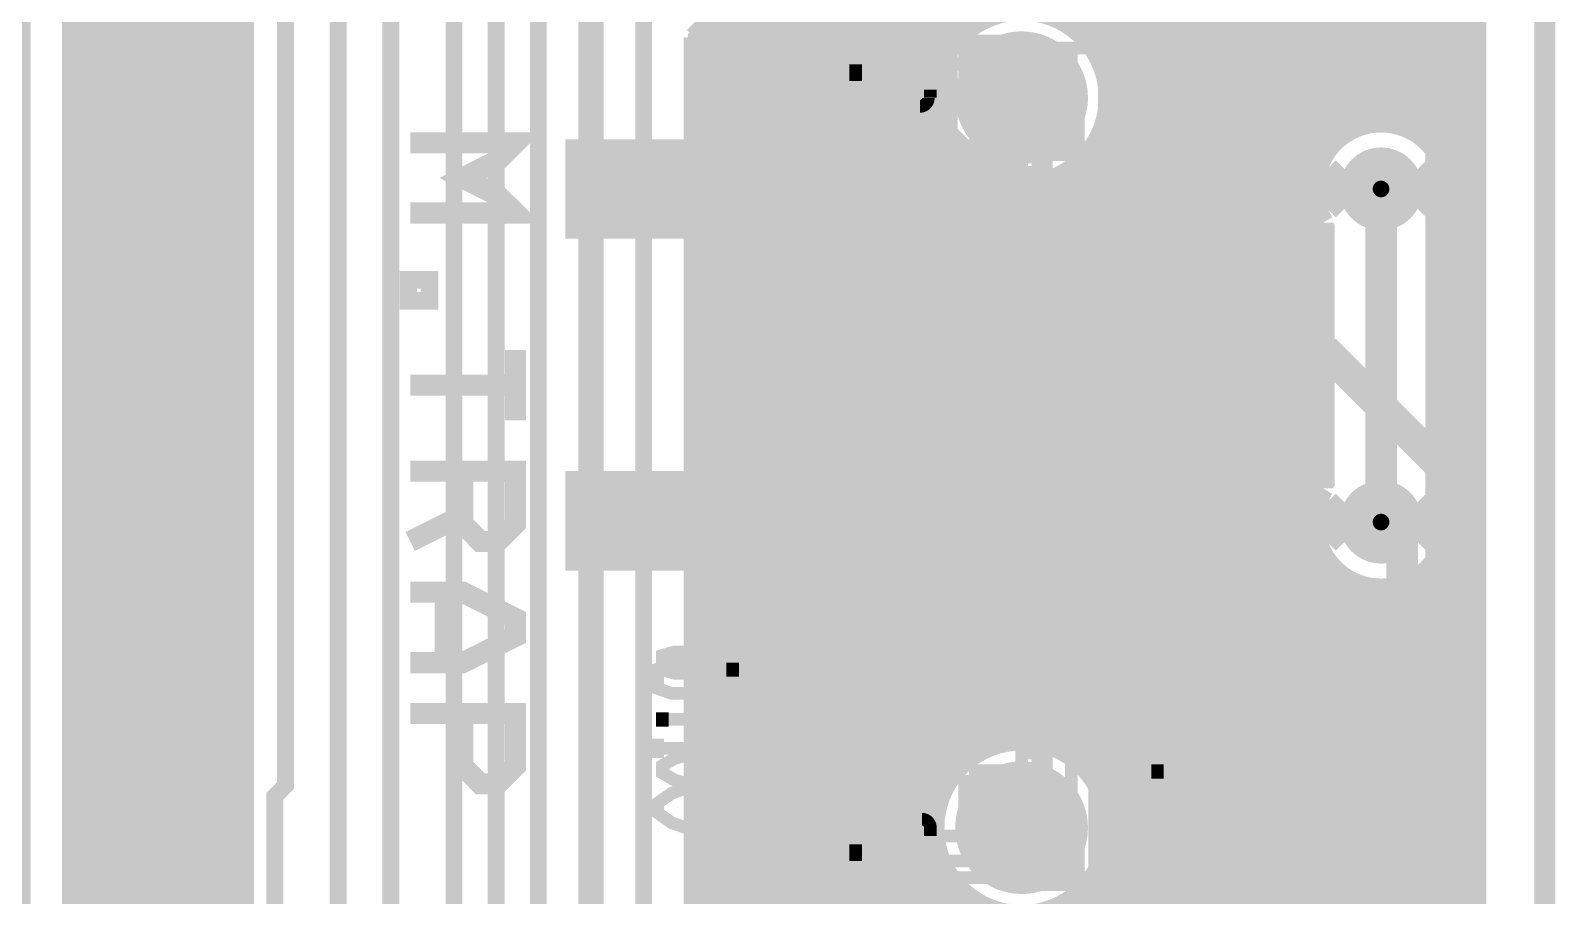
# Model space of a CAD drawing. Extents: x -10 to 131, y -93 to 209.
# Drawn here: x 112.24 to 130.63, y 109.42 to 119.84 of the extents above; entities that cross this region are included whole.
import ezdxf

# ---------------------------------------------------------------- set-up
doc = ezdxf.new("R2010")
doc.units = 0
doc.header["$MEASUREMENT"] = 0
doc.layers.get('0').update_dxf_attribs({"linetype": 'CONTINUOUS'})
for name, color, linetype in [('22-303-0_ASB', 7, 'CONTINUOUS'), ('22-303-0_AST', 7, 'CONTINUOUS'), ('22-303-0_BOT', 2, 'CONTINUOUS'), ('22-303-0_DRD', 6, 'CONTINUOUS'), ('22-303-0_DRL', 1, 'CONTINUOUS'), ('22-303-0_GND', 3, 'CONTINUOUS'), ('22-303-0_IN1', 10, 'CONTINUOUS'), ('22-303-0_SMT', 9, 'CONTINUOUS'), ('22-303-0_SPT', 11, 'CONTINUOUS'), ('22-303-0_SST', 8, 'CONTINUOUS'), ('22-303-0_TOP', 15, 'CONTINUOUS'), ('THRUHOLE_NPT', 7, 'CONTINUOUS'), ('THRUHOLE_TAP', 2, 'CONTINUOUS')]:
    doc.layers.add(name, color=color, linetype=linetype)

# ---------------------------------------------------------------- blocks, each defined once
blk = doc.blocks.new('ROUND_28')
at = {"const_width": 0.54991}
blk.add_lwpolyline([(-0.274954, 0, 1), (0.274954, 0, 1)], format="xyb", close=True, dxfattribs=at)
blk = doc.blocks.new('ROUND_70')
at = {"const_width": 0.29972}
blk.add_lwpolyline([(-0.14986, 0, 1), (0.14986, 0, 1)], format="xyb", close=True, dxfattribs=at)
blk = doc.blocks.new('ROUND_116')
at = {"const_width": 0.10033}
blk.add_lwpolyline([(-0.050164, 0, 1), (0.050164, 0, 1)], format="xyb", close=True, dxfattribs=at)
blk = doc.blocks.new('ROUND_85')
at = {"const_width": 0.8001}
blk.add_lwpolyline([(-0.40005, 0, 1), (0.40005, 0, 1)], format="xyb", close=True, dxfattribs=at)
blk = doc.blocks.new('ROUND_98')
at = {"const_width": 0.50038}
blk.add_lwpolyline([(-0.25019, 0, 1), (0.25019, 0, 1)], format="xyb", close=True, dxfattribs=at)
blk = doc.blocks.new('RECTANGLE_29')
blk.add_solid([(2.74955, 0.59944), (2.74955, -0.59944), (-2.74955, 0.59944), (-2.74955, -0.59944)])
blk = doc.blocks.new('ROUND_108')
at = {"const_width": 0.10033}
blk.add_lwpolyline([(-0.050164, 0, 1), (0.050164, 0, 1)], format="xyb", close=True, dxfattribs=at)

msp = doc.modelspace()

# ---------------------------------------------------------------- linework, layer by layer
at = {"layer": '22-303-0_ASB', "const_width": 0.254}
msp.add_lwpolyline([(111.00054, 208.99374), (111.00054, 198.99376), (116.0018, 198.99376), (116.0018, 208.99374), (130.50012, 208.99374), (130.50012, -31.00578), (-9.4996, -31.00578), (-9.4996, 208.99374), (111.00054, 208.99374)], dxfattribs=at)
at = {"layer": '22-303-0_AST'}
for points, const_width in [([(111.00054, 208.99374), (111.00054, 198.99376), (116.0018, 198.99376), (116.0018, 208.99374), (130.50012, 208.99374), (130.50012, -31.00578), (-9.4996, -31.00578), (-9.4996, 208.99374), (111.00054, 208.99374)], 0.254), ([(122.18924, 109.83468), (122.18924, 109.63402), (121.19102, 109.63402), (121.19102, 119.634), (122.18924, 119.634)], 0.1524), ([(122.48896, 110.1344), (124.19076, 110.1344), (124.38888, 110.1344), (124.38888, 111.13516), (124.19076, 111.13516), (124.19076, 110.1344), (124.49048, 109.83468), (124.49048, 111.98352), (124.7902, 111.98352), (124.7902, 113.88598), (124.49048, 113.88598), (124.19076, 113.58372), (124.19076, 116.28374), (124.19076, 116.5352), (124.19076, 117.3353), (124.19076, 117.58422), (124.19076, 118.1354), (124.19076, 119.13362), (124.49048, 119.43588), (122.48896, 119.43588), (122.48896, 119.634), (122.18924, 119.634), (122.18924, 119.43588)], 0.1524), ([(124.7902, 119.634), (125.18898, 119.634), (125.18898, 118.1354), (124.7902, 118.1354), (124.7902, 119.634), (122.48896, 119.634)], 0.1524), ([(122.18924, 119.23522), (122.18924, 119.43588)], 0.1524), ([(124.49048, 113.88598), (124.49048, 115.98402), (124.7902, 115.98402), (124.7902, 117.88394), (124.49048, 117.88394), (124.49048, 119.43588)], 0.1524), ([(122.48896, 119.13362), (124.19076, 119.13362), (124.38888, 119.13362), (124.38888, 118.1354), (124.19076, 118.1354)], 0.1524), ([(123.09094, 119.13362), (123.09094, 119.03456)], 0.1524), ([(122.98934, 118.9355), (122.48896, 118.9355)], 0.1524), ([(116.81968, 117.64518), (118.08968, 117.64518), (117.87632, 117.856), (117.45468, 118.06682), (117.87632, 118.28018), (118.08968, 118.491), (116.81968, 118.491)], 0.254), ([(121.19102, 117.63502), (119.1895, 117.63502), (119.1895, 117.93474), (119.1895, 118.23446), (121.19102, 118.23446)], 0.1524), ([(125.18898, 111.13516), (125.18898, 118.1354)], 0.1524), ([(124.49048, 117.88394), (124.19076, 117.58422)], 0.1524), ([(124.7902, 117.63502), (124.64034, 117.63502), (124.34062, 117.3353)], 0.1524), ([(124.19076, 117.3353), (124.34062, 117.3353), (124.7902, 117.3353)], 0.1524), ([(116.81968, 116.81968), (116.81968, 116.60632), (117.0305, 116.60632), (117.0305, 116.81968), (116.81968, 116.81968)], 0.254), ([(124.19076, 116.5352), (124.34062, 116.5352), (124.7902, 116.5352)], 0.1524), ([(124.34062, 116.5352), (124.64034, 116.23548), (124.7902, 116.23548)], 0.1524), ([(124.19076, 116.28374), (124.49048, 115.98402)], 0.1524), ([(125.18898, 115.63604), (127.1905, 115.63604), (127.1905, 115.93576), (127.1905, 116.23548), (125.18898, 116.23548)], 0.1524), ([(118.08968, 115.14582), (118.08968, 115.99418)], 0.254), ([(116.81968, 115.57), (118.08968, 115.57)], 0.254), ([(117.45468, 114.53368), (117.45468, 113.89868), (117.6655, 113.68532), (117.87632, 113.68532), (118.08968, 113.89868), (118.08968, 114.53368), (116.81968, 114.53368)], 0.254), ([(121.19102, 113.63452), (119.1895, 113.63452), (119.1895, 113.93424), (119.1895, 114.23396), (121.19102, 114.23396)], 0.1524), ([(117.45468, 114.00282), (116.81968, 113.68532)], 0.254), ([(124.7902, 113.63452), (124.64034, 113.63452), (124.34062, 113.3348), (124.19076, 113.3348), (124.19076, 113.58372)], 0.1524), ([(124.7902, 112.23498), (124.64034, 112.23498), (124.34062, 112.5347), (124.19076, 112.5347), (124.19076, 113.3348)], 0.1524), ([(124.7902, 113.3348), (124.34062, 113.3348)], 0.1524), ([(116.81968, 112.22482), (117.45468, 112.22482), (118.08968, 112.54232), (118.08968, 112.75568), (117.45468, 113.07318), (116.81968, 113.07318)], 0.254), ([(117.24132, 112.22482), (117.24132, 113.07318)], 0.254), ([(124.49048, 111.98352), (124.19076, 112.28578), (124.19076, 112.5347)], 0.1524), ([(124.34062, 112.5347), (124.7902, 112.5347)], 0.1524), ([(124.19076, 112.28578), (124.19076, 111.13516)], 0.1524), ([(120.142, 112.20958), (119.97182, 112.20958), (119.80418, 112.14862), (119.80418, 111.9124), (119.97182, 111.85398), (120.82018, 111.85398)], 0.1524), ([(125.18898, 112.23498), (127.1905, 112.23498), (127.1905, 111.93526), (127.1905, 111.63554), (125.18898, 111.63554)], 0.1524), ([(120.82018, 111.79302), (120.82018, 112.03178)], 0.1524), ([(117.45468, 111.61268), (117.45468, 110.97768), (117.6655, 110.76432), (117.87632, 110.76432), (118.08968, 110.97768), (118.08968, 111.61268), (116.81968, 111.61268)], 0.254), ([(119.80418, 111.0742), (119.80418, 111.31042)], 0.1524), ([(119.80418, 111.19358), (120.82018, 111.19358), (120.65, 111.31042)], 0.1524), ([(125.18898, 109.63402), (124.7902, 109.63402), (124.7902, 111.13516), (125.18898, 111.13516), (125.18898, 109.63402)], 0.1524), ([(125.64618, 110.58398), (125.64618, 110.8202)], 0.1524), ([(125.64618, 110.70082), (126.66218, 110.70082), (126.492, 110.8202)], 0.1524), ([(119.80418, 110.53318), (119.97182, 110.65002), (120.142, 110.71098), (120.47982, 110.71098), (120.65, 110.65002), (120.82018, 110.53318), (120.82018, 110.4138), (120.65, 110.29442), (120.47982, 110.236), (120.142, 110.236), (119.97182, 110.29442), (119.80418, 110.4138), (119.80418, 110.53318)], 0.1524), ([(122.98934, 110.33506), (122.48896, 110.33506)], 0.1524), ([(123.09094, 110.1344), (123.09094, 110.236)], 0.1524), ([(122.18924, 110.03534), (122.18924, 109.83468)], 0.1524), ([(122.18924, 109.63402), (122.48896, 109.63402), (122.48896, 109.83468), (124.49048, 109.83468)], 0.1524), ([(124.7902, 109.63402), (122.48896, 109.63402)], 0.1524)]:
    msp.add_lwpolyline(points, dxfattribs=dict(at, const_width=const_width))
at = {"layer": '22-303-0_AST', "const_width": 0.1524}
for points in [[(122.18924, 119.43588, 0.4142136), (122.48896, 119.13616)], [(122.18924, 119.23522, 0.4142136), (122.48896, 118.9355)], [(122.96648, 118.93042, 0.4142136), (123.06554, 119.02948)], [(123.19, 118.23446, 0.4142136), (122.89028, 117.93474)], [(123.48972, 117.93474, 0.4142136), (123.19, 118.23446)], [(122.89028, 117.93474, 0.4142136), (123.19, 117.63502)], [(123.19, 117.63502, 0.4142136), (123.48972, 117.93474)], [(123.19, 116.23548, 0.4142136), (122.89028, 115.93576)], [(123.48972, 115.93576, 0.4142136), (123.19, 116.23548)], [(122.89028, 115.93576, 0.4142136), (123.19, 115.63604)], [(123.19, 115.63604, 0.4142136), (123.48972, 115.93576)], [(123.19, 114.23396, 0.4142136), (122.89028, 113.93424)], [(123.48972, 113.93424, 0.4142136), (123.19, 114.23396)], [(122.89028, 113.93424, 0.4142136), (123.19, 113.63452)], [(123.19, 113.63452, 0.4142136), (123.48972, 113.93424)], [(123.19, 112.23498, 0.4142136), (122.89028, 111.93526)], [(123.48972, 111.93526, 0.4142136), (123.19, 112.23498)], [(122.89028, 111.93526, 0.4142136), (123.19, 111.63554)], [(123.19, 111.63554, 0.4142136), (123.48972, 111.93526)], [(122.48896, 110.33506, 0.4142136), (122.18924, 110.03534)], [(123.09094, 110.236, 0.4142136), (122.98934, 110.3376)], [(122.48896, 110.1344, 0.4142136), (122.18924, 109.83468)]]:
    msp.add_lwpolyline(points, format="xyb", dxfattribs=at)
at = {"layer": '22-303-0_BOT'}
for points, const_width in [([(129.667, 136.06018), (129.667, 103.87838)], 0.254), ([(119.253, 131.826), (117.348, 131.826), (116.586, 131.064), (116.586, 130.683), (115.443, 129.54), (115.443, 127.127), (112.141, 123.825), (112.141, 95.885), (111.76, 95.504)], 0.2032), ([(115.189, 99.06), (115.189, 110.617), (115.316, 110.744), (115.316, 122.682), (116.078, 123.444), (116.078, 124.968), (115.951, 125.095), (115.951, 128.016), (119.126, 131.191), (120.015, 131.191), (120.142, 131.064)], 0.2032), ([(116.586, 97.663), (116.586, 125.603), (116.459, 125.73), (116.459, 127.508), (119.507, 130.556)], 0.2032), ([(129.4384, 130.24866), (129.4384, 104.00792)], 0.254), ([(127.1524, 129.89814), (127.1524, 100.2919)], 0.254), ([(126.6952, 129.6924), (126.6952, 100.2665)], 0.254), ([(126.9238, 129.8448), (126.9238, 100.2665)], 0.254), ([(127.381, 129.71526), (127.381, 100.36556)], 0.254), ([(128.0668, 129.6797), (128.0668, 118.60022)], 0.254), ([(128.2954, 129.70256), (128.2954, 118.70944)], 0.254), ([(128.9812, 129.6924), (128.9812, 118.60022)], 0.254), ([(129.2098, 129.8448), (129.2098, 118.36146)], 0.254), ([(126.238, 129.63144), (126.238, 100.2665)], 0.254), ([(126.4666, 129.62636), (126.4666, 100.2665)], 0.254), ([(127.6096, 129.63652), (127.6096, 100.3681)], 0.254), ([(127.8382, 129.62382), (127.8382, 118.36146)], 0.254), ([(128.524, 129.63144), (128.524, 118.74246)], 0.254), ([(128.7526, 129.62636), (128.7526, 118.70944)], 0.254), ([(118.999, 124.714), (118.999, 126.111), (118.618, 126.492), (118.11, 126.492), (117.729, 126.111), (117.729, 125.603), (117.348, 125.222), (117.348, 93.98), (117.221, 93.853)], 0.2032), ([(118.364, 125.857), (118.364, 124.714), (117.856, 124.206), (117.856, 90.932), (115.316, 88.392)], 0.2032), ([(123.4948, 125.4252), (123.4948, 119.83212)], 0.254), ([(122.047, 85.471), (118.364, 89.154), (118.364, 123.19), (120.396, 125.222)], 0.2032), ([(123.2662, 125.1966), (123.2662, 119.55018)], 0.254), ([(123.0376, 124.968), (123.0376, 100.2919)], 0.254), ([(122.809, 124.7394), (122.809, 100.36556)], 0.254), ([(113.665, 124.4854), (113.665, 95.7707)], 0.254), ([(113.4364, 124.2568), (113.4364, 93.9927)], 0.254), ([(113.2078, 124.0282), (113.2078, 93.88348)], 0.254), ([(112.9792, 123.7996), (112.9792, 93.64472)], 0.254), ([(114.427, 95.504), (114.427, 122.809), (115.443, 123.825)], 0.2032), ([(112.7506, 123.571), (112.7506, 88.9889)], 0.254), ([(112.7506, 123.571), (112.7506, 95.885)], 0.254), ([(126.0094, 123.36018), (126.0094, 100.2665)], 0.254), ([(124.8664, 123.1773), (124.8664, 119.84736)], 0.254), ([(125.095, 123.05792), (125.095, 119.58066)], 0.254), ([(125.7808, 123.14174), (125.7808, 100.2665)], 0.254), ([(118.9736, 122.936), (118.9736, 105.22966)], 0.254), ([(125.3236, 123.01728), (125.3236, 100.2665)], 0.254), ([(125.5522, 123.04268), (125.5522, 100.2665)], 0.254), ([(113.8174, 122.809), (113.8174, 96.03232)], 0.254), ([(121.92, 122.301), (119.634, 120.015), (119.634, 105.029), (118.872, 104.267), (118.872, 92.202), (119.507, 91.567)], 0.2032), ([(122.5804, 121.83618), (122.5804, 100.3681)], 0.254), ([(122.3518, 121.61774), (122.3518, 100.3046)], 0.254), ([(121.97588, 121.49582), (120.2436, 119.761)], 0.254), ([(121.8946, 121.412), (121.8946, 100.2665)], 0.254), ([(122.1232, 121.51868), (122.1232, 100.2665)], 0.254), ([(115.951, 121.285), (115.951, 98.425), (115.443, 97.917), (115.443, 92.71)], 0.2032), ([(121.666, 121.1834), (121.666, 100.2665)], 0.254), ([(121.4374, 120.9548), (121.4374, 100.2665)], 0.254), ([(121.2088, 120.7262), (121.2088, 100.2665)], 0.254), ([(120.9802, 120.4976), (120.9802, 100.2665)], 0.254), ([(120.7516, 120.269), (120.7516, 100.2665)], 0.254), ([(119.0244, 120.015), (119.0244, 105.28046)], 0.254), ([(120.523, 120.0404), (120.523, 100.2665)], 0.254), ([(113.8174, 119.8372), (112.7506, 119.8372)], 0.254), ([(119.0244, 119.8372), (118.9736, 119.8372)], 0.254), ([(120.2436, 119.761), (120.2436, 105.029)], 0.254), ([(120.2944, 119.8118), (120.2944, 100.2665)], 0.254), ([(123.49988, 119.8372), (120.31726, 119.8372)], 0.254), ([(129.667, 119.8372), (124.8791, 119.8372)], 0.254), ([(113.8174, 119.6086), (112.7506, 119.6086)], 0.254), ([(119.0244, 119.6086), (118.9736, 119.6086)], 0.254), ([(123.30176, 119.6086), (120.2436, 119.6086)], 0.254), ([(129.667, 119.6086), (125.07722, 119.6086)], 0.254), ([(113.8174, 119.38), (112.7506, 119.38)], 0.254), ([(119.0244, 119.38), (118.9736, 119.38)], 0.254), ([(123.19, 119.38), (120.2436, 119.38)], 0.254), ([(129.667, 119.38), (125.18898, 119.38)], 0.254), ([(113.8174, 119.1514), (112.7506, 119.1514)], 0.254), ([(119.0244, 119.1514), (118.9736, 119.1514)], 0.254), ([(123.1392, 119.1514), (120.2436, 119.1514)], 0.254), ([(129.667, 119.1514), (125.23978, 119.1514)], 0.254), ([(113.8174, 118.9228), (112.7506, 118.9228)], 0.254), ([(119.0244, 118.9228), (118.9736, 118.9228)], 0.254), ([(123.13666, 118.9228), (120.2436, 118.9228)], 0.254), ([(129.667, 118.9228), (125.24232, 118.9228)], 0.254), ([(113.8174, 118.6942), (112.7506, 118.6942)], 0.254), ([(119.0244, 118.6942), (118.9736, 118.6942)], 0.254), ([(123.18746, 118.6942), (120.2436, 118.6942)], 0.254), ([(128.24968, 118.6942), (125.19152, 118.6942)], 0.254), ([(129.667, 118.6942), (128.79832, 118.6942)], 0.254), ([(113.8174, 118.4656), (112.7506, 118.4656)], 0.254), ([(119.0244, 118.4656), (118.9736, 118.4656)], 0.254), ([(123.29922, 118.4656), (120.2436, 118.4656)], 0.254), ([(123.2662, 118.51894), (123.2662, 110.74908)], 0.254), ([(127.9144, 118.4656), (125.07976, 118.4656)], 0.254), ([(125.095, 118.48846), (125.095, 110.7821)], 0.254), ([(129.667, 118.4656), (129.1336, 118.4656)], 0.254), ([(113.8174, 118.237), (112.7506, 118.237)], 0.254), ([(119.0244, 118.237), (118.9736, 118.237)], 0.254), ([(123.4948, 118.237), (120.2436, 118.237)], 0.254), ([(123.4948, 118.237), (123.4948, 111.03102)], 0.254), ([(124.8664, 118.22176), (124.8664, 111.0488)], 0.254), ([(127.7747, 118.237), (124.88418, 118.237)], 0.254), ([(129.667, 118.237), (129.2733, 118.237)], 0.254), ([(113.8174, 118.0084), (112.7506, 118.0084)], 0.254), ([(119.0244, 118.0084), (118.9736, 118.0084)], 0.254), ([(123.93422, 118.0084), (120.2436, 118.0084)], 0.254), ([(123.7234, 118.0846), (123.7234, 111.18342)], 0.254), ([(123.952, 118.00332), (123.952, 111.2647)], 0.254), ([(124.1806, 117.97792), (124.1806, 111.29264)], 0.254), ([(124.4092, 118.00078), (124.4092, 111.26978)], 0.254), ([(127.71882, 118.0084), (124.44476, 118.0084)], 0.254), ([(124.6378, 118.07698), (124.6378, 111.19358)], 0.254), ([(128.524, 117.93474), (128.524, 113.919)], 0.381), ([(129.667, 118.0084), (129.32918, 118.0084)], 0.254), ([(113.8174, 117.7798), (112.7506, 117.7798)], 0.254), ([(119.0244, 117.7798), (118.9736, 117.7798)], 0.254), ([(127.73152, 117.7798), (120.2436, 117.7798)], 0.254), ([(129.667, 117.7798), (129.31648, 117.7798)], 0.254), ([(113.8174, 117.5512), (112.7506, 117.5512)], 0.254), ([(119.0244, 117.5512), (118.9736, 117.5512)], 0.254), ([(127.8128, 117.5512), (120.2436, 117.5512)], 0.254), ([(129.667, 117.5512), (129.2352, 117.5512)], 0.254), ([(127.8255, 117.52834), (127.8255, 114.3254)], 0.254), ([(127.8382, 117.50802), (127.8382, 114.34572)], 0.254), ([(129.2098, 117.50802), (129.2098, 114.34572)], 0.254), ([(129.2225, 117.52834), (129.2225, 114.3254)], 0.254), ([(113.8174, 117.3226), (112.7506, 117.3226)], 0.254), ([(119.0244, 117.3226), (118.9736, 117.3226)], 0.254), ([(127.8255, 117.3226), (120.2436, 117.3226)], 0.254), ([(129.667, 117.3226), (129.2225, 117.3226)], 0.254), ([(113.8174, 117.094), (112.7506, 117.094)], 0.254), ([(119.0244, 117.094), (118.9736, 117.094)], 0.254), ([(127.8255, 117.094), (120.2436, 117.094)], 0.254), ([(129.667, 117.094), (129.2225, 117.094)], 0.254), ([(113.8174, 116.8654), (112.7506, 116.8654)], 0.254), ([(119.0244, 116.8654), (118.9736, 116.8654)], 0.254), ([(127.8255, 116.8654), (120.2436, 116.8654)], 0.254), ([(129.667, 116.8654), (129.2225, 116.8654)], 0.254), ([(113.8174, 116.6368), (112.7506, 116.6368)], 0.254), ([(119.0244, 116.6368), (118.9736, 116.6368)], 0.254), ([(127.8255, 116.6368), (120.2436, 116.6368)], 0.254), ([(129.667, 116.6368), (129.2225, 116.6368)], 0.254), ([(113.8174, 116.4082), (112.7506, 116.4082)], 0.254), ([(119.0244, 116.4082), (118.9736, 116.4082)], 0.254), ([(127.8255, 116.4082), (120.2436, 116.4082)], 0.254), ([(129.667, 116.4082), (129.2225, 116.4082)], 0.254), ([(113.8174, 116.1796), (112.7506, 116.1796)], 0.254), ([(119.0244, 116.1796), (118.9736, 116.1796)], 0.254), ([(127.8255, 116.1796), (120.2436, 116.1796)], 0.254), ([(129.667, 116.1796), (129.2225, 116.1796)], 0.254), ([(113.8174, 115.951), (112.7506, 115.951)], 0.254), ([(119.0244, 115.951), (118.9736, 115.951)], 0.254), ([(127.8255, 115.951), (120.2436, 115.951)], 0.254), ([(129.667, 115.951), (129.2225, 115.951)], 0.254), ([(113.8174, 115.7224), (112.7506, 115.7224)], 0.254), ([(119.0244, 115.7224), (118.9736, 115.7224)], 0.254), ([(127.8255, 115.7224), (120.2436, 115.7224)], 0.254), ([(129.667, 115.7224), (129.2225, 115.7224)], 0.254), ([(113.8174, 115.4938), (112.7506, 115.4938)], 0.254), ([(119.0244, 115.4938), (118.9736, 115.4938)], 0.254), ([(127.8255, 115.4938), (120.2436, 115.4938)], 0.254), ([(129.667, 115.4938), (129.2225, 115.4938)], 0.254), ([(113.8174, 115.2652), (112.7506, 115.2652)], 0.254), ([(119.0244, 115.2652), (118.9736, 115.2652)], 0.254), ([(127.8255, 115.2652), (120.2436, 115.2652)], 0.254), ([(129.667, 115.2652), (129.2225, 115.2652)], 0.254), ([(113.8174, 115.0366), (112.7506, 115.0366)], 0.254), ([(119.0244, 115.0366), (118.9736, 115.0366)], 0.254), ([(127.8255, 115.0366), (120.2436, 115.0366)], 0.254), ([(129.667, 115.0366), (129.2225, 115.0366)], 0.254), ([(113.8174, 114.808), (112.7506, 114.808)], 0.254), ([(119.0244, 114.808), (118.9736, 114.808)], 0.254), ([(127.8255, 114.808), (120.2436, 114.808)], 0.254), ([(129.667, 114.808), (129.2225, 114.808)], 0.254), ([(113.8174, 114.5794), (112.7506, 114.5794)], 0.254), ([(119.0244, 114.5794), (118.9736, 114.5794)], 0.254), ([(127.8255, 114.5794), (120.2436, 114.5794)], 0.254), ([(129.667, 114.5794), (129.2225, 114.5794)], 0.254), ([(113.8174, 114.3508), (112.7506, 114.3508)], 0.254), ([(119.0244, 114.3508), (118.9736, 114.3508)], 0.254), ([(127.8255, 114.3508), (120.2436, 114.3508)], 0.254), ([(129.667, 114.3508), (129.2225, 114.3508)], 0.254), ([(113.8174, 114.1222), (112.7506, 114.1222)], 0.254), ([(119.0244, 114.1222), (118.9736, 114.1222)], 0.254), ([(127.74168, 114.1222), (120.2436, 114.1222)], 0.254), ([(129.667, 114.1222), (129.30632, 114.1222)], 0.254), ([(113.8174, 113.8936), (112.7506, 113.8936)], 0.254), ([(119.0244, 113.8936), (118.9736, 113.8936)], 0.254), ([(127.71628, 113.8936), (120.2436, 113.8936)], 0.254), ([(129.667, 113.8936), (129.33172, 113.8936)], 0.254), ([(113.8174, 113.665), (112.7506, 113.665)], 0.254), ([(119.0244, 113.665), (118.9736, 113.665)], 0.254), ([(127.75692, 113.665), (120.2436, 113.665)], 0.254), ([(127.8382, 113.49228), (127.8382, 100.3046)], 0.254), ([(129.2098, 113.49228), (129.2098, 104.05618)], 0.254), ([(129.667, 113.665), (129.29108, 113.665)], 0.254), ([(113.8174, 113.4364), (112.7506, 113.4364)], 0.254), ([(119.0244, 113.4364), (118.9736, 113.4364)], 0.254), ([(127.8763, 113.4364), (120.2436, 113.4364)], 0.254), ([(129.667, 113.4364), (129.1717, 113.4364)], 0.254), ([(113.8174, 113.2078), (112.7506, 113.2078)], 0.254), ([(119.0244, 113.2078), (118.9736, 113.2078)], 0.254), ([(128.14046, 113.2078), (120.2436, 113.2078)], 0.254), ([(128.0668, 113.25352), (128.0668, 100.14966)], 0.254), ([(128.2954, 113.1443), (128.2954, 99.74834)], 0.254), ([(128.7526, 113.1443), (128.7526, 103.9495)], 0.254), ([(129.667, 113.2078), (128.90754, 113.2078)], 0.254), ([(128.9812, 113.25352), (128.9812, 104.0384)], 0.254), ([(113.8174, 112.9792), (112.7506, 112.9792)], 0.254), ([(119.0244, 112.9792), (118.9736, 112.9792)], 0.254), ([(129.667, 112.9792), (120.2436, 112.9792)], 0.254), ([(128.524, 113.11128), (128.524, 103.74884)], 0.254), ([(113.8174, 112.7506), (112.7506, 112.7506)], 0.254), ([(119.0244, 112.7506), (118.9736, 112.7506)], 0.254), ([(129.667, 112.7506), (120.2436, 112.7506)], 0.254), ([(113.8174, 112.522), (112.7506, 112.522)], 0.254), ([(119.0244, 112.522), (118.9736, 112.522)], 0.254), ([(129.667, 112.522), (120.2436, 112.522)], 0.254), ([(113.8174, 112.2934), (112.7506, 112.2934)], 0.254), ([(119.0244, 112.2934), (118.9736, 112.2934)], 0.254), ([(129.667, 112.2934), (120.2436, 112.2934)], 0.254), ([(113.8174, 112.0648), (112.7506, 112.0648)], 0.254), ([(119.0244, 112.0648), (118.9736, 112.0648)], 0.254), ([(129.667, 112.0648), (120.2436, 112.0648)], 0.254), ([(113.8174, 111.8362), (112.7506, 111.8362)], 0.254), ([(119.0244, 111.8362), (118.9736, 111.8362)], 0.254), ([(129.667, 111.8362), (120.2436, 111.8362)], 0.254), ([(113.8174, 111.6076), (112.7506, 111.6076)], 0.254), ([(119.0244, 111.6076), (118.9736, 111.6076)], 0.254), ([(129.667, 111.6076), (120.2436, 111.6076)], 0.254), ([(113.8174, 111.379), (112.7506, 111.379)], 0.254), ([(119.0244, 111.379), (118.9736, 111.379)], 0.254), ([(129.667, 111.379), (120.2436, 111.379)], 0.254), ([(113.8174, 111.1504), (112.7506, 111.1504)], 0.254), ([(119.0244, 111.1504), (118.9736, 111.1504)], 0.254), ([(123.6599, 111.1504), (120.2436, 111.1504)], 0.254), ([(129.667, 111.1504), (124.71908, 111.1504)], 0.254), ([(113.8174, 110.9218), (112.7506, 110.9218)], 0.254), ([(119.0244, 110.9218), (118.9736, 110.9218)], 0.254), ([(123.38558, 110.9218), (120.2436, 110.9218)], 0.254), ([(129.667, 110.9218), (124.9934, 110.9218)], 0.254), ([(113.8174, 110.6932), (112.7506, 110.6932)], 0.254), ([(119.0244, 110.6932), (118.9736, 110.6932)], 0.254), ([(123.23572, 110.6932), (120.2436, 110.6932)], 0.254), ([(129.667, 110.6932), (125.14326, 110.6932)], 0.254), ([(113.8174, 110.4646), (112.7506, 110.4646)], 0.254), ([(119.0244, 110.4646), (118.9736, 110.4646)], 0.254), ([(123.15698, 110.4646), (120.2436, 110.4646)], 0.254), ([(129.667, 110.4646), (125.222, 110.4646)], 0.254), ([(113.8174, 110.236), (112.7506, 110.236)], 0.254), ([(119.0244, 110.236), (118.9736, 110.236)], 0.254), ([(123.13158, 110.236), (120.2436, 110.236)], 0.254), ([(129.667, 110.236), (125.2474, 110.236)], 0.254), ([(113.8174, 110.0074), (112.7506, 110.0074)], 0.254), ([(119.0244, 110.0074), (118.9736, 110.0074)], 0.254), ([(123.15698, 110.0074), (120.2436, 110.0074)], 0.254), ([(129.667, 110.0074), (125.222, 110.0074)], 0.254), ([(113.8174, 109.7788), (112.7506, 109.7788)], 0.254), ([(119.0244, 109.7788), (118.9736, 109.7788)], 0.254), ([(123.23572, 109.7788), (120.2436, 109.7788)], 0.254), ([(123.2662, 109.72038), (123.2662, 100.2665)], 0.254), ([(125.095, 109.68736), (125.095, 100.2665)], 0.254), ([(129.667, 109.7788), (125.14326, 109.7788)], 0.254), ([(113.8174, 109.5502), (112.7506, 109.5502)], 0.254), ([(119.0244, 109.5502), (118.9736, 109.5502)], 0.254), ([(123.38304, 109.5502), (120.2436, 109.5502)], 0.254), ([(129.667, 109.5502), (124.99594, 109.5502)], 0.254), ([(113.8174, 109.3216), (112.7506, 109.3216)], 0.254), ([(119.0244, 109.3216), (118.9736, 109.3216)], 0.254), ([(123.65736, 109.3216), (120.2436, 109.3216)], 0.254), ([(123.4948, 109.43844), (123.4948, 100.2665)], 0.254), ([(129.667, 109.3216), (124.72162, 109.3216)], 0.254), ([(124.8664, 109.4232), (124.8664, 100.2665)], 0.254)]:
    msp.add_lwpolyline(points, dxfattribs=dict(at, const_width=const_width))
at = {"layer": '22-303-0_BOT', "const_width": 0.254}
for points in [[(124.19076, 120.0912, 0.4142136), (123.13412, 119.03456)], [(125.2474, 119.03456, 0.4142136), (124.19076, 120.0912)], [(123.13158, 119.03456, 0.4142136), (124.19076, 117.97538)], [(124.19076, 117.97792, 0.4142136), (125.2474, 119.03456)], [(128.524, 118.74246, 0.4142136), (127.71628, 117.93474)], [(129.33172, 117.93474, 0.4142136), (128.524, 118.74246)], [(127.71628, 117.93474, 0.132503), (127.82585, 117.52854)], [(129.2225, 117.52834, 0.1325032), (129.33212, 117.93474)], [(127.8255, 114.3254, 0.1325032), (127.71588, 113.919)], [(129.33172, 113.919, 0.1325028), (129.22215, 114.3252)], [(127.71628, 113.919, 0.4142136), (128.524, 113.11128)], [(128.524, 113.11128, 0.4142136), (129.33172, 113.919)], [(124.19076, 111.29264, 0.4142136), (123.13412, 110.236)], [(125.2474, 110.236, 0.4142136), (124.19076, 111.29264)], [(123.13158, 110.236, 0.4142136), (124.19076, 109.17682)], [(124.19076, 109.17682, 0.4142136), (125.24994, 110.236)]]:
    msp.add_lwpolyline(points, format="xyb", dxfattribs=at)
at = {"layer": '22-303-0_DRD', "const_width": 0.254}
for points in [[(111.00054, 208.99374), (111.00054, 198.99376), (116.0018, 198.99376), (116.0018, 208.99374), (130.50012, 208.99374), (130.50012, -31.00578), (-9.4996, -31.00578), (-9.4996, 208.99374), (111.00054, 208.99374)], [(123.55576, 119.66956), (123.55576, 119.03456)], [(124.19076, 119.66956), (123.55576, 119.66956)], [(124.19076, 118.39956), (124.19076, 119.66956)], [(123.55576, 119.03456), (124.82576, 119.03456)], [(124.82576, 119.03456), (124.82576, 118.39956)], [(124.82576, 118.39956), (124.19076, 118.39956)], [(127.889, 117.68074), (128.524, 118.31574)], [(128.524, 118.31574), (129.159, 117.68074)], [(127.889, 118.18874), (127.889, 117.68074)], [(128.524, 117.55374), (127.889, 118.18874)], [(129.159, 118.18874), (128.524, 117.55374)], [(129.159, 117.68074), (129.159, 118.18874)], [(127.889, 113.665), (128.524, 114.3)], [(128.524, 114.3), (129.159, 113.665)], [(127.889, 114.173), (127.889, 113.665)], [(128.524, 113.538), (127.889, 114.173)], [(129.159, 114.173), (128.524, 113.538)], [(129.159, 113.665), (129.159, 114.173)], [(123.55576, 110.871), (123.55576, 110.236)], [(124.19076, 110.871), (123.55576, 110.871)], [(124.19076, 109.601), (124.19076, 110.871)], [(123.55576, 110.236), (124.82576, 110.236)], [(124.82576, 110.236), (124.82576, 109.601)], [(124.82576, 109.601), (124.19076, 109.601)]]:
    msp.add_lwpolyline(points, dxfattribs=at)
at = {"layer": '22-303-0_DRL', "const_width": 0.254}
msp.add_lwpolyline([(111.00054, 208.99374), (111.00054, 198.99376), (116.0018, 198.99376), (116.0018, 208.99374), (130.50012, 208.99374), (130.50012, -31.00578), (-9.4996, -31.00578), (-9.4996, 208.99374), (111.00054, 208.99374)], dxfattribs=at)
at = {"layer": '22-303-0_GND', "const_width": 0.254}
msp.add_lwpolyline([(111.00054, 208.99374), (111.00054, 198.99376), (116.0018, 198.99376), (116.0018, 208.99374), (130.50012, 208.99374), (130.50012, -31.00578), (-9.4996, -31.00578), (-9.4996, 208.99374), (111.00054, 208.99374)], dxfattribs=at)
at = {"layer": '22-303-0_IN1'}
for points, const_width in [([(124.841, 157.734), (124.841, 155.067), (123.698, 153.924), (123.698, 153.416), (124.587, 152.527), (124.587, 138.557), (124.206, 138.176), (124.206, 120.65), (125.603, 119.253), (125.603, 85.852), (124.968, 85.217), (124.968, 83.82), (125.222, 83.566), (125.222, 81.915), (124.46, 81.153), (124.46, 62.103)], 0.2032), ([(119.507, 99.568), (114.3, 104.775), (114.3, 131.191), (115.57, 132.461), (115.57, 137.414), (114.173, 138.811), (114.173, 147.193), (115.062, 148.082), (115.062, 156.718)], 1.27), ([(115.062, 156.718), (115.062, 148.082), (114.173, 147.193), (114.173, 138.811), (115.57, 137.414), (115.57, 132.461), (114.3, 131.191), (114.3, 104.775), (119.507, 99.568)], 1.27), ([(126.365, 89.535), (126.873, 90.043), (126.873, 95.377), (126.111, 96.139), (126.111, 119.38), (124.714, 120.777), (124.714, 137.668), (125.095, 138.049), (125.095, 152.908), (124.333, 153.67)], 0.2032), ([(123.952, 146.05), (123.952, 139.192), (123.317, 138.557), (123.317, 118.618), (125.095, 116.84), (125.095, 85.979), (124.46, 85.344), (124.46, 83.312), (124.714, 83.058), (124.714, 82.042), (123.952, 81.28), (123.952, 61.976), (124.333, 61.595), (124.333, 47.879)], 0.2032), ([(129.159, 103.251), (129.159, 129.921), (128.651, 130.429)], 0.2032)]:
    msp.add_lwpolyline(points, dxfattribs=dict(at, const_width=const_width))
at = {"layer": '22-303-0_SST'}
for points, const_width in [([(122.18924, 109.83468), (122.18924, 109.63402), (121.19102, 109.63402), (121.19102, 119.634), (122.18924, 119.634)], 0.1524), ([(122.48896, 110.1344), (124.19076, 110.1344), (124.38888, 110.1344), (124.38888, 111.13516), (124.19076, 111.13516), (124.19076, 110.1344), (124.49048, 109.83468), (124.49048, 111.98352), (124.7902, 111.98352), (124.7902, 113.88598), (124.49048, 113.88598), (124.19076, 113.58372), (124.19076, 116.28374), (124.19076, 116.5352), (124.19076, 117.3353), (124.19076, 117.58422), (124.19076, 118.1354), (124.19076, 119.13362), (124.49048, 119.43588), (122.48896, 119.43588), (122.48896, 119.634), (122.18924, 119.634), (122.18924, 119.43588)], 0.1524), ([(124.7902, 119.634), (125.18898, 119.634), (125.18898, 118.1354), (124.7902, 118.1354), (124.7902, 119.634), (122.48896, 119.634)], 0.1524), ([(122.18924, 119.23522), (122.18924, 119.43588)], 0.1524), ([(124.49048, 113.88598), (124.49048, 115.98402), (124.7902, 115.98402), (124.7902, 117.88394), (124.49048, 117.88394), (124.49048, 119.43588)], 0.1524), ([(122.48896, 119.13362), (124.19076, 119.13362), (124.38888, 119.13362), (124.38888, 118.1354), (124.19076, 118.1354)], 0.1524), ([(123.09094, 119.13362), (123.09094, 119.03456)], 0.1524), ([(122.98934, 118.9355), (122.48896, 118.9355)], 0.1524), ([(116.81968, 117.64518), (118.08968, 117.64518), (117.87632, 117.856), (117.45468, 118.06682), (117.87632, 118.28018), (118.08968, 118.491), (116.81968, 118.491)], 0.254), ([(121.19102, 117.63502), (119.1895, 117.63502), (119.1895, 117.93474), (119.1895, 118.23446), (121.19102, 118.23446)], 0.1524), ([(125.18898, 111.13516), (125.18898, 118.1354)], 0.1524), ([(124.49048, 117.88394), (124.19076, 117.58422)], 0.1524), ([(124.7902, 117.63502), (124.64034, 117.63502), (124.34062, 117.3353)], 0.1524), ([(124.19076, 117.3353), (124.34062, 117.3353), (124.7902, 117.3353)], 0.1524), ([(116.81968, 116.81968), (116.81968, 116.60632), (117.0305, 116.60632), (117.0305, 116.81968), (116.81968, 116.81968)], 0.254), ([(124.19076, 116.5352), (124.34062, 116.5352), (124.7902, 116.5352)], 0.1524), ([(124.34062, 116.5352), (124.64034, 116.23548), (124.7902, 116.23548)], 0.1524), ([(124.19076, 116.28374), (124.49048, 115.98402)], 0.1524), ([(125.18898, 115.63604), (127.1905, 115.63604), (127.1905, 115.93576), (127.1905, 116.23548), (125.18898, 116.23548)], 0.1524), ([(118.08968, 115.14582), (118.08968, 115.99418)], 0.254), ([(116.81968, 115.57), (118.08968, 115.57)], 0.254), ([(117.45468, 114.53368), (117.45468, 113.89868), (117.6655, 113.68532), (117.87632, 113.68532), (118.08968, 113.89868), (118.08968, 114.53368), (116.81968, 114.53368)], 0.254), ([(121.19102, 113.63452), (119.1895, 113.63452), (119.1895, 113.93424), (119.1895, 114.23396), (121.19102, 114.23396)], 0.1524), ([(117.45468, 114.00282), (116.81968, 113.68532)], 0.254), ([(124.7902, 113.63452), (124.64034, 113.63452), (124.34062, 113.3348), (124.19076, 113.3348), (124.19076, 113.58372)], 0.1524), ([(124.7902, 112.23498), (124.64034, 112.23498), (124.34062, 112.5347), (124.19076, 112.5347), (124.19076, 113.3348)], 0.1524), ([(124.7902, 113.3348), (124.34062, 113.3348)], 0.1524), ([(116.81968, 112.22482), (117.45468, 112.22482), (118.08968, 112.54232), (118.08968, 112.75568), (117.45468, 113.07318), (116.81968, 113.07318)], 0.254), ([(117.24132, 112.22482), (117.24132, 113.07318)], 0.254), ([(124.49048, 111.98352), (124.19076, 112.28578), (124.19076, 112.5347)], 0.1524), ([(124.34062, 112.5347), (124.7902, 112.5347)], 0.1524), ([(120.142, 112.35182), (119.99976, 112.35182), (119.86006, 112.31118), (119.86006, 112.141), (119.99976, 112.09782), (120.70588, 112.09782)], 0.1524), ([(124.19076, 112.28578), (124.19076, 111.13516)], 0.1524), ([(120.70588, 112.05718), (120.70588, 112.22482)], 0.1524), ([(125.18898, 112.23498), (127.1905, 112.23498), (127.1905, 111.93526), (127.1905, 111.63554), (125.18898, 111.63554)], 0.1524), ([(117.45468, 111.61268), (117.45468, 110.97768), (117.6655, 110.76432), (117.87632, 110.76432), (118.08968, 110.97768), (118.08968, 111.61268), (116.81968, 111.61268)], 0.254), ([(119.86006, 111.4552), (119.86006, 111.62538)], 0.1524), ([(119.86006, 111.54156), (120.70588, 111.54156), (120.56618, 111.62538)], 0.1524), ([(119.86006, 110.98276), (119.99976, 111.06658), (120.142, 111.10976), (120.42394, 111.10976), (120.56618, 111.06658), (120.70588, 110.98276), (120.70588, 110.8964), (120.56618, 110.81258), (120.42394, 110.7694), (120.142, 110.7694), (119.99976, 110.81258), (119.86006, 110.8964), (119.86006, 110.98276)], 0.1524), ([(125.18898, 109.63402), (124.7902, 109.63402), (124.7902, 111.13516), (125.18898, 111.13516), (125.18898, 109.63402)], 0.1524), ([(125.82906, 110.82782), (125.82906, 110.998)], 0.1524), ([(125.82906, 110.91418), (126.67488, 110.91418), (126.53518, 110.998)], 0.1524), ([(122.98934, 110.33506), (122.48896, 110.33506)], 0.1524), ([(123.09094, 110.1344), (123.09094, 110.236)], 0.1524), ([(122.18924, 110.03534), (122.18924, 109.83468)], 0.1524), ([(122.18924, 109.63402), (122.48896, 109.63402), (122.48896, 109.83468), (124.49048, 109.83468)], 0.1524), ([(124.7902, 109.63402), (122.48896, 109.63402)], 0.1524)]:
    msp.add_lwpolyline(points, dxfattribs=dict(at, const_width=const_width))
at = {"layer": '22-303-0_SST', "const_width": 0.1524}
for points in [[(122.18924, 119.43588, 0.4142136), (122.48896, 119.13616)], [(122.18924, 119.23522, 0.4142136), (122.48896, 118.9355)], [(122.96648, 118.93042, 0.4142136), (123.06554, 119.02948)], [(123.19, 118.23446, 0.4142136), (122.89028, 117.93474)], [(123.48972, 117.93474, 0.4142136), (123.19, 118.23446)], [(122.89028, 117.93474, 0.4142136), (123.19, 117.63502)], [(123.19, 117.63502, 0.4142136), (123.48972, 117.93474)], [(123.19, 116.23548, 0.4142136), (122.89028, 115.93576)], [(123.48972, 115.93576, 0.4142136), (123.19, 116.23548)], [(122.89028, 115.93576, 0.4142136), (123.19, 115.63604)], [(123.19, 115.63604, 0.4142136), (123.48972, 115.93576)], [(123.19, 114.23396, 0.4142136), (122.89028, 113.93424)], [(123.48972, 113.93424, 0.4142136), (123.19, 114.23396)], [(122.89028, 113.93424, 0.4142136), (123.19, 113.63452)], [(123.19, 113.63452, 0.4142136), (123.48972, 113.93424)], [(123.19, 112.23498, 0.4142136), (122.89028, 111.93526)], [(123.48972, 111.93526, 0.4142136), (123.19, 112.23498)], [(122.89028, 111.93526, 0.4142136), (123.19, 111.63554)], [(123.19, 111.63554, 0.4142136), (123.48972, 111.93526)], [(122.48896, 110.33506, 0.4142136), (122.18924, 110.03534)], [(123.09094, 110.236, 0.4142136), (122.98934, 110.3376)], [(122.48896, 110.1344, 0.4142136), (122.18924, 109.83468)]]:
    msp.add_lwpolyline(points, format="xyb", dxfattribs=at)
at = {"layer": '22-303-0_TOP', "const_width": 0.381}
for points in [[(121.43994, 117.93474), (128.524, 117.93474)], [(124.94006, 115.93576), (127.90424, 115.93576), (129.413, 114.427), (129.413, 110.109), (128.397, 109.093), (128.397, 99.441), (127.508, 98.552), (127.254, 98.552), (126.73584, 98.03384), (126.73584, 97.03054)], [(124.13488, 97.03054), (124.13488, 99.36988), (124.968, 100.203), (124.968, 107.442), (128.143, 110.617), (128.143, 113.03), (127.23876, 113.93424), (121.43994, 113.93424)], [(128.524, 113.919), (128.778, 113.665), (128.778, 110.363), (125.603, 107.188), (125.603, 99.949), (124.78512, 99.13112), (124.78512, 97.03054)], [(124.94006, 111.93526), (122.73026, 111.93526), (121.793, 110.998), (121.793, 98.81616), (122.18416, 98.425), (122.18416, 97.03054)]]:
    msp.add_lwpolyline(points, dxfattribs=at)

# ---------------------------------------------------------------- block references
at = {"layer": '22-303-0_BOT'}
for name, p in [('ROUND_28', (124.19076, 119.03456)), ('ROUND_70', (128.524, 117.93474)), ('ROUND_70', (128.524, 113.919)), ('ROUND_28', (124.19076, 110.236))]:
    msp.add_blockref(name, p, dxfattribs=at)
at = {"layer": '22-303-0_DRL'}
for name, p in [('ROUND_28', (124.19076, 119.03456)), ('ROUND_116', (128.524, 117.93474)), ('ROUND_116', (128.524, 113.919)), ('ROUND_28', (124.19076, 110.236))]:
    msp.add_blockref(name, p, dxfattribs=at)
at = {"layer": '22-303-0_GND'}
for name, p in [('ROUND_85', (124.19076, 119.03456)), ('ROUND_98', (128.524, 117.93474)), ('ROUND_98', (128.524, 113.919)), ('ROUND_85', (124.19076, 110.236))]:
    msp.add_blockref(name, p, dxfattribs=at)
at = {"layer": '22-303-0_IN1'}
for name, p in [('ROUND_28', (124.19076, 119.03456)), ('ROUND_70', (128.524, 117.93474)), ('ROUND_70', (128.524, 113.919)), ('ROUND_28', (124.19076, 110.236))]:
    msp.add_blockref(name, p, dxfattribs=at)
at = {"layer": '22-303-0_SMT'}
for p in [(121.43994, 117.93474), (124.94006, 115.93576), (121.43994, 113.93424), (124.94006, 111.93526)]:
    msp.add_blockref('RECTANGLE_29', p, dxfattribs=at)
at = {"layer": '22-303-0_SPT'}
for p in [(121.43994, 117.93474), (124.94006, 115.93576), (121.43994, 113.93424), (124.94006, 111.93526)]:
    msp.add_blockref('RECTANGLE_29', p, dxfattribs=at)
at = {"layer": '22-303-0_TOP'}
for name, p in [('ROUND_28', (124.19076, 119.03456)), ('RECTANGLE_29', (121.43994, 117.93474)), ('ROUND_70', (128.524, 117.93474)), ('RECTANGLE_29', (124.94006, 115.93576)), ('RECTANGLE_29', (121.43994, 113.93424)), ('ROUND_70', (128.524, 113.919)), ('RECTANGLE_29', (124.94006, 111.93526)), ('ROUND_28', (124.19076, 110.236))]:
    msp.add_blockref(name, p, dxfattribs=at)
at = {"layer": 'THRUHOLE_NPT'}
for p in [(124.19076, 119.03456), (124.19076, 110.236)]:
    msp.add_blockref('ROUND_28', p, dxfattribs=at)
at = {"layer": 'THRUHOLE_TAP'}
for p in [(128.524, 117.93474), (128.524, 113.919)]:
    msp.add_blockref('ROUND_108', p, dxfattribs=at)

doc.saveas('drawing.dxf')
